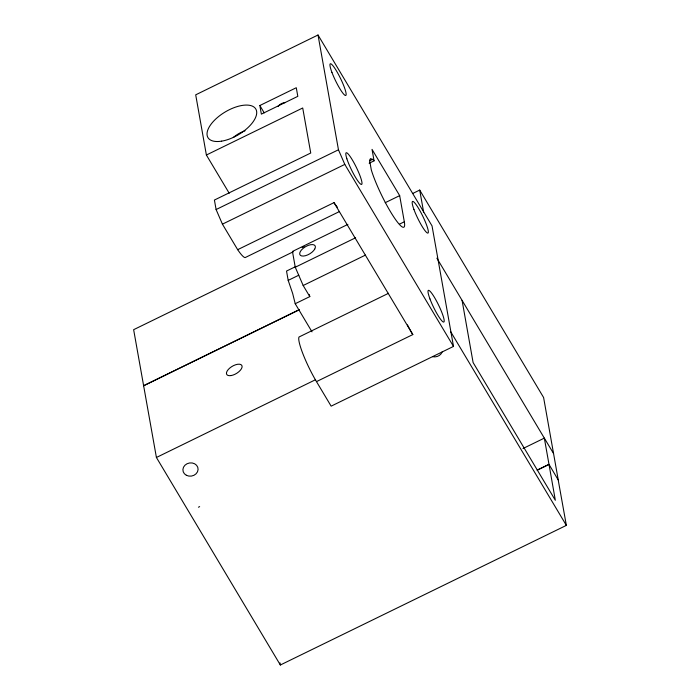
<?xml version="1.0" encoding="UTF-8"?>
<svg xmlns="http://www.w3.org/2000/svg" width="700" height="700" viewBox="0 0 700 700"><rect width="100%" height="100%" fill="white"/><g stroke="black" fill="none" stroke-linecap="round" stroke-linejoin="round"><path stroke-width="1.05" d="M388.544 293.291L299.023 336.998A32.428 5.031 64 0 0 316.479 381.614L331.144 406.158L453.504 346.412L432.031 225.881L318.019 35L195.702 94.832L206.386 155.015L229.215 193.235M299.346 309.636L143.631 385.735L299.39 309.697M436.879 258.169L544.329 438.121L549.001 464.38L558.189 479.903L566.361 525.385L280.35 665L156.415 457.485L315.595 379.689M537.32 470.085L549.001 464.38L555.336 500.273L473.104 362.547L462.079 300.379M259.831 105.525L296.275 87.728L297.815 96.337L261.363 114.135L259.831 105.525L264.215 112.857M206.386 155.015L302.715 107.984L310.739 153.02L214.41 200.051L216.099 209.536L222.425 224.157L237.668 249.672A32.034 4.97 64 0 0 245.14 257.591L339.526 211.514M216.099 209.536L338.467 149.791L318.019 35M222.425 224.157L344.803 164.412L453.504 346.412M369.609 160.773L372.549 159.338L374.071 160.843L369.171 163.231M237.668 249.672L333.996 202.641A32.034 4.97 64 0 0 337.321 207.148M385.21 202.694L399.674 195.633L372.024 149.362L374.071 160.843M347.918 224.368L292.451 251.449L295.26 267.234L303.17 285.504L309.794 296.608L295.216 303.721L312.007 331.835M293.326 251.746L133.639 329.683L156.415 457.485M302.146 247.441L304.106 246.487M412.842 193.419L419.703 190.076L543.602 397.512L558.224 479.815M296.17 266.35L286.527 271.058L288.19 280.376L292.652 293.44L295.216 303.721M295.26 267.234L355.6 237.773M399.499 224.14L404.32 221.786L399.674 195.633M288.19 280.376L298.795 275.205M303.17 285.504L365.453 255.098M316.479 381.614L412.808 334.582A32.428 5.031 64 0 1 407.453 324.905M198.441 507.211L199.657 506.616M522.988 448.534L544.329 438.121L553.586 453.565M537.163 470.155L548.94 464.406M372.549 159.338L370.501 158.611L369.582 160.23L371.297 169.881A38.124 5.915 64 0 0 392.63 215.189A38.124 5.915 64 0 0 404.32 221.786M450.73 331.774L566.361 525.385M333.996 202.641L412.808 334.582M338.467 149.791L344.803 164.412M309.286 294.551L309.794 296.608M419.703 190.076L423.658 212.275M279.974 662.883L280.35 665M278.127 106.382A8.803 7.639 -10.1 0 1 285.171 102.594M233.336 137.428A17.596 8.304 -30.9 0 1 245.035 130.778M442.12 351.995A7.621 6.615 -10.1 0 1 432.547 356.668M314.676 249.174L313.591 250.67A8.803 4.156 -30.9 0 1 303.38 256.06A8.803 4.156 -30.9 0 1 300.379 251.475L301.464 249.979A8.803 4.156 -30.9 0 1 312.506 244.58L313.906 244.869A8.803 4.156 -30.9 0 1 314.676 249.174M413.954 209.51A17.596 2.73 64 0 0 427.814 233.109A17.596 2.73 64 0 0 419.02 209.134A17.596 2.73 64 0 0 413.954 209.51M429.984 298.988A17.596 2.73 64 0 0 443.765 322.053A17.596 2.73 64 0 0 434.578 297.605A17.596 2.73 64 0 0 429.984 298.988M346.894 158.821A17.596 2.73 64 0 0 360.92 184.301A17.596 2.73 64 0 0 353.92 162.68A17.596 2.73 64 0 0 346.894 158.821M221.602 141.155A27.86 13.151 -30.9 0 0 256.602 111.23A27.86 13.151 -30.9 0 0 217.403 117.539A27.86 13.151 -30.9 0 0 221.602 141.155M331.94 72.406A17.596 2.73 64 0 0 345.721 95.471A17.596 2.73 64 0 0 336.534 71.024A17.596 2.73 64 0 0 331.94 72.406M186.357 475.274A7.621 6.615 -10.1 0 0 198.082 469.543A7.621 6.615 -10.1 0 0 187.049 463.75A7.621 6.615 -10.1 0 0 186.357 475.274M231.026 375.576A8.803 4.156 -30.9 0 0 242.078 366.126A8.803 4.156 -30.9 0 0 229.696 368.121A8.803 4.156 -30.9 0 0 231.026 375.576"/></g></svg>
